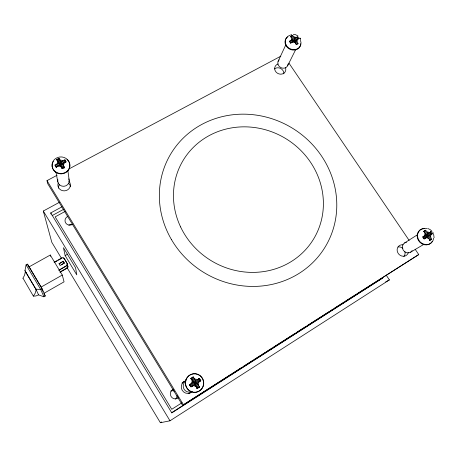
<?xml version="1.0" encoding="UTF-8"?>
<svg xmlns="http://www.w3.org/2000/svg" width="457" height="457" viewBox="0 0 457 457"><rect width="100%" height="100%" fill="white"/><g stroke="black" fill="none" stroke-linecap="round" stroke-linejoin="round"><path stroke-width="0.69" d="M293.611 41.678L292.086 39.296M434.104 237.72L433.573 233.807M195.625 386.348L194.602 384.674L194.773 383.48M24.969 270.698L26.078 264.837L27.471 264.06L42.198 288.853L45.254 296.027L43.929 296.787L38.605 294.914L35.857 289.07L24.969 270.698L26.415 273.68M60.912 163.789L61.067 161.624L60.187 160.196A5.952 0.748 60.9 0 0 58.913 158.276A11.659 3.885 -30.2 0 0 56.668 159.47L58.942 163.577L60.175 164.177M293.817 40.593L294.714 38.205L295.965 37.543A5.713 1.634 -36.9 0 1 297.324 36.931A5.398 1.542 -36.9 0 1 297.793 36.789A10.677 4.873 65.3 0 1 299.072 38.662A5.575 1.577 -36.8 0 0 297.267 39.411L295.993 40.085L295.496 41.101L294.239 41.204L298.084 39.171L297.433 37.531L297.793 36.789M195.048 382.263L195.436 380.955L199.441 378.43A12.625 1.754 58.4 0 1 200.852 380.727L196.847 383.252L195.51 383.017M426.747 235.361L427.255 234.064L431.077 231.648A11.042 5.341 54.8 0 1 432.471 233.687L428.649 236.098L427.204 236.023M60.598 164.863L60.227 165.668L60.101 164.914L58.587 165.714A5.901 1.931 -30.2 0 0 56.308 167.142L56.411 167.69L56.028 167.279L65.882 162.064L64.905 159.807A5.935 1.959 -30.4 0 0 62.643 160.79L61.067 161.624M278.073 61.415L285.928 44.597M290.606 37.126L292.406 35.309A11.037 3.199 -36.8 0 0 290.509 36.309A5.484 2.474 65.4 0 1 291.937 37.937A3.05 2.691 26.8 0 0 291.429 39.605A2.919 2.576 26.8 0 0 291.469 39.919A5.627 1.617 -36.8 0 0 289.452 41.176A11.236 4.993 65.1 0 1 290.738 43.055A5.564 1.582 -36.7 0 1 292.726 41.81L294.091 41.09M289.635 41.65L292.32 40.227L292.811 39.211L291.469 39.919M295.993 40.085L296.879 41.381A5.655 2.576 65.3 0 1 297.804 42.992L298.038 43.529L297.667 44.278L295.496 41.101M287.579 65.865L295.633 49.699M426.312 237.606A3.085 2.765 47.5 0 0 426.621 237.794A3.222 2.891 47.5 0 0 428.586 238.154A5.673 2.719 54.8 0 1 429.774 240.376L431.648 239.177A5.735 2.765 54.7 0 0 430.448 236.92L430.517 236.8A3.068 2.753 47.5 0 0 430.597 236.646A3.205 2.879 47.5 0 0 430.762 234.778L431.288 234.447M430.448 236.92L429.523 235.566L428.649 236.098L431.008 239.559L431.648 239.177M22.85 278.313L24.569 275.263L25.381 271.544L36.177 289.767L35.2 293.223L33.372 296.119L23.101 278.37M57.959 161.424L57.868 161.544A3.21 2.988 1.4 0 0 57.759 161.704A3.353 3.119 1.4 0 0 57.331 163.6A6.044 1.994 -30.2 0 0 55.651 164.6A5.713 1.885 -30.2 0 0 55.023 165.046L55.126 165.594L58.942 163.577L57.959 161.424A6.027 0.743 60.9 0 0 56.668 159.464M56.765 160.03L58.302 159.544L59.01 158.842L58.919 158.276M196.31 387.462L196.996 388.576L199.441 387.045A6.181 0.828 58.4 0 0 198.081 384.668L197.116 383.103L196.847 383.252L199.441 387.045M432.139 233.904L431.014 233.607L430.437 232.047M66.905 267.385L160.39 422.725L161.589 421.954M160.39 422.725L169.993 420.8L389.393 279.901L386.228 275.165M192.854 381.824L190.803 378.487L191.557 378.008M193.048 377.071L193.242 376.945A6.181 0.834 58.4 0 1 194.699 379.167L195.705 380.801L195.436 380.955L193.048 377.071L192.191 377.613L198.372 387.679L199.235 387.148M431.077 231.648L430.723 231.876M200.606 380.881L198.984 381.915M181.949 402.788L171.735 409.306L55.16 216.869L65.157 211.408M57.091 175.265L47.008 180.629L47.682 183.628L182.594 405.342L219.257 381.898M220.457 381.132L230.676 374.597M231.876 373.826L242.096 367.297M243.295 366.525L249.305 362.681M250.505 361.915L253.515 359.99M254.715 359.225L260.724 355.38M261.924 354.609L264.929 352.69M266.134 351.919L272.144 348.074M273.343 347.309L283.563 340.773M284.762 340.008L294.982 333.473M296.182 332.702L306.401 326.167M307.601 325.401L317.821 318.866M319.02 318.095L321.425 316.558M322.625 315.793L329.234 311.565M330.44 310.794L332.845 309.258M334.044 308.486L344.264 301.957M345.463 301.186L355.683 294.651M356.883 293.885L418.749 254.566L415.145 249.248M182.594 405.342L418.749 254.566M171.444 412.808L382.435 278.142L171.809 412.888L50.761 212.922L62.021 206.793M404.582 242.947L417.218 234.909M199.441 378.43L197.75 379.504M430.528 232.002L429.643 232.567M429.414 240.559L431.008 239.559M198.612 387.576L196.996 388.576M430.031 240.165L423.925 231.225L425.541 230.202L425.947 230.602A5.838 2.822 55 0 1 427.164 232.11L428.129 233.521L427.255 234.064L424.901 230.614L423.313 231.613M424.667 235.715L422.822 236.88A11.619 5.478 55 0 1 424.216 238.931L426.067 237.76M199.229 378.55L199.595 379.384L189.752 385.622L189.381 384.794L193.454 382.223L192.477 380.63A6.375 0.834 58.5 0 0 191.34 378.864L191.015 378.396M422.714 236.943L426.244 234.715L425.376 235.252L426.135 235.749M422.856 237.829L430.563 232.939M190.215 386.376L200.052 380.133L200.64 380.841M423.308 238.497L431.014 233.607M189.381 384.794L189.564 384.685A12.076 1.502 58.5 0 1 190.975 386.993L194.871 384.526L195.807 386.056A6.261 0.823 58.4 0 1 197.196 388.479M424.102 238.982L427.638 236.76L426.769 237.292L426.587 236.412M193.277 385.537L191.654 386.565M424.867 230.631L425.541 230.202M190.803 378.487L193.242 376.945M191.489 383.469L189.564 384.685M410.529 252.241L424.199 244.135M193.454 382.223L193.191 382.378L194.316 382.732M38.559 294.834L35.954 295.965L33.372 296.119M43.775 293.411L64.06 281.838L62.283 275.051L50.27 255.035L29.065 266.877L40.707 286.482M62.283 275.051L41.067 287.093L41.61 288.356M42.198 288.853L40.799 289.647L35.857 289.07M67.139 263.312A1.765 1.691 -9.4 0 1 66.488 265.631L58.827 270.281L66.551 265.917A1.759 1.691 -9.4 0 0 67.202 263.598L64.254 258.519A1.765 1.685 -8.9 0 0 61.849 257.925L54.115 262.267M59.97 271.961L67.013 267.973A1.742 1.668 -9.7 0 0 67.653 265.683L66.939 264.5M60.044 272.235L67.07 268.253A1.737 1.668 -9.8 0 0 67.71 265.963L67.653 265.683M63.232 261.278L59.153 263.906L59.079 263.62L63.232 261.278L64.271 263.186L61.312 264.86M64.209 262.895L60.124 265.528L59.079 263.62M65.14 255.572L63.426 247.688L75.571 267.808L76.776 274.868L65.14 255.572L67.59 254.195M54.789 262.227L57.165 260.89M58.353 260.222L61.924 258.222L61.849 257.925M52.115 215.601L64.02 209.112M61.387 258.211L51.818 242.307L43.301 211.043L59.621 202.2M385.645 281.923L389.393 279.901M69.064 168.89L280.815 56.194M64.985 160.378L61.187 162.389L59.01 158.842M297.433 37.531L294.217 39.228L292.052 36.057M55.611 166.594L65.465 161.384M289.892 42.672L297.667 38.559M62.352 163.72L63.272 165.211A5.964 0.754 60.9 0 1 64.568 167.473L64.654 168.033L62.352 163.72L63.963 162.869A5.867 1.919 -30.4 0 1 66.196 161.892A12.156 1.588 61 0 0 64.905 159.807M290.304 43.284L293.617 41.536M57.325 163.6L58.816 162.812M290.909 34.555L291.617 34.412M195.807 386.056L195.67 386.074A3.353 3.285 80.9 0 1 195.436 386.091A3.502 3.433 80.8 0 1 193.385 385.468M292.406 35.303A5.547 2.514 65.5 0 1 293.862 36.966L294 36.954A2.908 2.565 26.8 0 1 294.177 36.954A3.033 2.679 26.8 0 1 295.965 37.548M62.472 164.48L61.329 164.474M293.331 34.275L295.411 34.629L297.935 35.914M428.049 228.603L430.168 229.625L432.031 231.253M292.32 40.227L293.2 40.924M293.862 36.966L294.714 38.205M291.229 36.794L296.462 44.472M425.427 234.715L427.295 237.451M288.944 63.123L409.135 240.382M199.595 379.384L200.052 380.133M58.302 159.544L63.569 168.119M57.571 159.933L62.838 168.507M60.101 164.914L60.992 166.365A6.147 0.76 60.9 0 1 62.015 168.113M60.587 166.262L62.043 168.633M191.46 378.076L197.641 388.147M47.008 180.629L183.583 404.982M43.301 211.043L169.993 420.8M64.254 258.519L67.202 263.598M67.002 264.786L67.71 265.963M63.3 261.57L64.271 263.186M44.175 294.211L45.254 296.027M26.078 264.837L40.799 289.647L43.929 296.787M299.992 38.234L299.832 37.954L300.655 39.519M300.175 38.548L300.358 38.862M62.015 168.113L62.318 168.667A11.945 3.81 -30.3 0 1 64.568 167.473M432.922 232.464L433.276 233.121M27.763 264.7L28.922 267.271M42.153 289.618L42.964 291.515M50.27 255.035L50.653 256.303M50.761 212.922L51.053 214.127M56.011 172.169L57.793 181.903M67.882 170.69L69.224 180.458M63.255 258.039A1.759 1.685 -9 0 1 64.317 258.816M68.801 178.847A5.775 5.404 0.4 0 1 63.951 186.296A5.775 5.404 0.4 0 1 57.845 179.692M66.968 159.43A8.923 8.3 1.3 0 1 68.03 170.729A8.923 8.3 1.3 0 1 55.988 172.443A8.923 8.3 1.3 0 1 53.303 161.372M55.023 165.046A11.631 1.36 60.8 0 1 56.308 167.148M63.957 162.869A3.37 3.136 1.4 0 1 63.54 164.846A3.245 3.016 1.4 0 1 63.272 165.211M60.964 166.399A3.37 3.136 1.4 0 1 58.942 165.994M60.153 160.173A3.37 3.136 1.4 0 1 62.289 160.561M58.97 165.96A3.25 3.022 1.4 0 1 58.587 165.714M62.329 160.59A3.228 2.999 1.4 0 1 62.643 160.79M59.273 160.104A6.124 5.701 1.3 0 1 59.884 159.967M64.534 160.921A6.124 5.701 1.3 0 1 65.751 161.978M288.064 64.043A5.255 4.684 26.7 0 1 280.946 67.67A5.255 4.684 26.7 0 1 279.17 59.833M300.466 40.29A8.089 7.141 26.8 0 1 296.027 49.367A8.089 7.141 26.8 0 1 285.762 44.295A8.089 7.141 26.8 0 1 290.235 35.235M300.78 43.758A8.077 7.135 26.8 0 1 289.652 49.145A8.077 7.135 26.8 0 1 287.447 36.994M298.038 43.529A11.299 3.136 -36.6 0 0 296.142 44.535A5.49 2.485 65.2 0 0 294.999 42.427A2.936 2.588 26.8 0 1 294.582 42.444A3.05 2.691 26.8 0 1 292.731 41.804M296.879 41.381A3.056 2.696 26.8 0 0 297.33 39.788A2.942 2.593 26.8 0 0 297.267 39.405M412.151 250.59A5.535 5.01 48 0 1 403.308 250.293A5.535 5.01 48 0 1 406.541 242.313M433.636 238.183A8.546 7.672 47.6 0 1 424.519 244.444A8.546 7.672 47.6 0 1 417.629 234.304A8.546 7.672 47.6 0 1 427.232 228.751M432.225 241.485A8.534 7.666 47.6 0 1 418.423 240.473A8.534 7.666 47.6 0 1 424.41 228.626M423.662 231.391A5.673 2.725 55 0 1 425.25 233.264A3.102 2.782 47.5 0 0 425.05 233.63M424.861 235.544A3.222 2.891 47.5 0 1 425.01 233.601M427.152 232.047A3.222 2.891 47.5 0 1 429.009 232.419M429.02 232.487A3.108 2.788 47.5 0 1 429.391 232.722M191.883 391.421A6.021 5.901 84.3 0 1 184.034 389.17A6.021 5.901 84.3 0 1 185.839 381.081M197.31 379.784A3.519 3.45 80.8 0 0 195.19 379.116A3.388 3.319 80.8 0 0 194.699 379.167M198.087 384.714A3.519 3.45 80.8 0 0 198.744 382.543A3.37 3.302 80.8 0 0 198.698 382.098M191.889 382.669A3.502 3.433 80.8 0 1 192.477 380.612M191.94 383.183A3.393 3.325 80.8 0 1 191.894 382.703M198.904 378.545A6.398 6.267 81.3 0 1 200.28 380.635M199.395 387.09A6.398 6.267 81.3 0 1 198.966 387.576M398.041 246.946A5.941 5.398 48.2 0 1 402.914 248.442M404.902 251.687A5.941 5.398 48.2 0 1 403.885 256.503M408.347 252.498A6.01 5.45 48.1 0 1 401.754 256.029A6.01 5.45 48.1 0 1 397.167 249.248A6.01 5.45 48.1 0 1 403.137 244.798M181.955 383.155A6.449 6.324 85.7 0 1 185.508 381.149M192.711 385.725A6.449 6.324 85.7 0 1 192.854 386.342M191.734 391.323A6.449 6.324 85.7 0 1 188.393 393.694M192.003 391.729A6.524 6.398 85.1 0 1 182.086 390.089A6.524 6.398 85.1 0 1 185.908 380.635M58.41 188.181A6.187 5.804 0 0 1 59.764 184.308M68.453 183.4A6.187 5.804 0 0 1 70.601 186.542M68.898 181.201A6.261 5.867 0.2 0 1 68.91 188.787A6.261 5.867 0.2 0 1 60.93 190.043A6.261 5.867 0.2 0 1 58.285 182.874M274.48 68.927A5.644 5.05 26.7 0 1 280.718 68.504A5.644 5.05 26.7 0 1 283.831 73.885M285.385 67.339A5.707 5.101 26.7 0 1 282.455 73.931A5.707 5.101 26.7 0 1 275.114 70.578A5.707 5.101 26.7 0 1 278.056 63.991M72.96 224.027A4.827 4.581 -2.4 0 1 65.757 223.045A4.827 4.581 -2.4 0 1 67.807 216.407M68.864 225.147A4.639 4.41 -3.1 0 1 71.909 224.604M178.596 397.59A5.016 4.918 -87.5 0 1 171.107 396.539A5.016 4.918 -87.5 0 1 173.506 389.221M170.672 391.043A4.81 4.719 -85.8 0 1 174.38 391.163M177.099 395.625A4.81 4.719 -85.8 0 1 175.557 399.075M171.404 239.485A90.138 84.659 30.9 0 0 325.076 247.134A90.138 84.659 30.9 0 0 247.717 114.273A90.138 84.659 30.9 0 0 171.404 239.485M180.589 226.906A76.165 71.526 30.9 0 0 309.983 244.404A76.165 71.526 30.9 0 0 254.709 127.543A76.165 71.526 30.9 0 0 180.589 226.906M55.623 171.889A8.934 8.312 1.3 0 0 69.824 166.205A8.934 8.312 1.3 0 0 57.393 157.591A8.934 8.312 1.3 0 0 55.623 171.889M186.13 379.476A9.329 9.14 81.2 0 0 195.904 392.249A9.329 9.14 81.2 0 0 201.817 377.299A9.329 9.14 81.2 0 0 186.13 379.476M186.016 379.556A9.317 9.129 81.3 0 0 195.779 392.306A9.317 9.129 81.3 0 0 201.68 377.379A9.317 9.129 81.3 0 0 186.016 379.556"/></g></svg>
